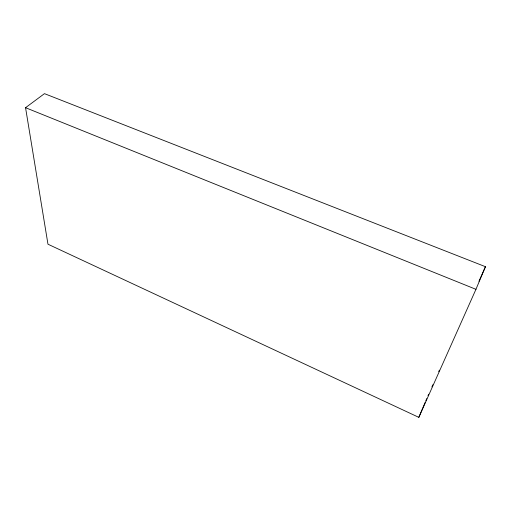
<?xml version="1.0" encoding="UTF-8"?>
<svg xmlns="http://www.w3.org/2000/svg" width="511" height="511" viewBox="0 0 511 511"><rect width="100%" height="100%" fill="white"/><g stroke="black" fill="none" stroke-linecap="round" stroke-linejoin="round"><path stroke-width="0.77" d="M475.952 289.322L485.45 266.697L44.463 93.647L25.55 107.693L47.964 244.207L418.822 417.353L475.952 289.322L25.55 107.693M418.822 417.353L425.254 402.17M425.867 400.726L426.787 398.554M428.007 395.661L428.659 394.205M431.904 386.923L432.874 384.732M438.719 371.618L439.371 370.162M478.96 281.267L485.45 266.697"/></g></svg>
